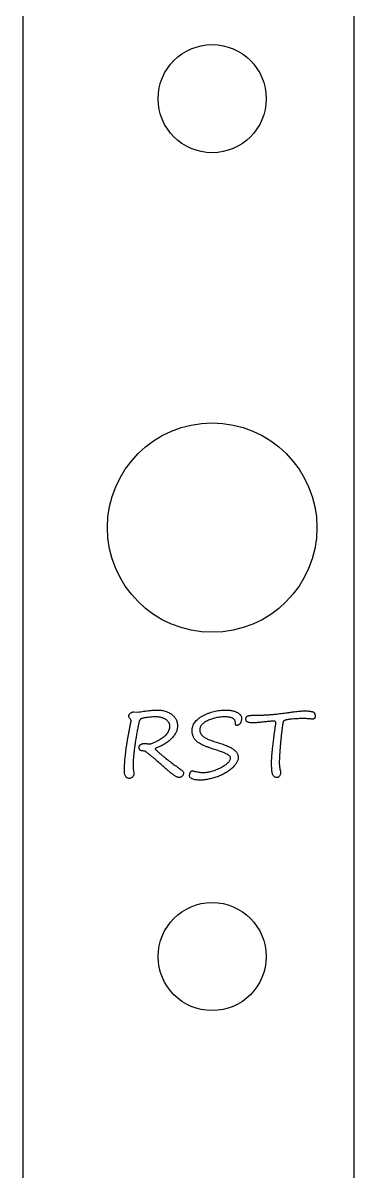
# Model space of a CAD drawing. Extents: x 544 to 554, y 428 to 557.
# Drawn here: x 544.3 to 554.1, y 492.69 to 526.69 of the extents above; entities that cross this region are included whole.
import ezdxf

# ---------------------------------------------------------------- set-up
doc = ezdxf.new("R2010")
doc.units = 0
doc.layers.get('0').update_dxf_attribs({"linetype": 'CONTINUOUS'})

msp = doc.modelspace()

# ---------------------------------------------------------------- linework, layer by layer
at = {"color": 7, "linetype": 'CONTINUOUS'}
for p, q in [((544.303, 553.693), (544.303, 431.693)), ((554.103, 431.693), (554.103, 553.693)), ((547.581, 506.288), (547.693, 506.278))]:
    msp.add_line(p, q, dxfattribs=at)
for centre, radius in [((549.903, 524.443), 1.6), ((549.903, 511.743), 3.1), ((549.903, 499.043), 1.6)]:
    msp.add_circle(centre, radius, dxfattribs=at)
for points, knots in [([(547.434, 506.163), (547.435, 506.171), (547.436, 506.188), (547.447, 506.211), (547.464, 506.233), (547.486, 506.251), (547.51, 506.268), (547.535, 506.279), (547.558, 506.287), (547.574, 506.288), (547.581, 506.288)], [0, 0, 0, 0, 0.118027, 0.23727, 0.36378, 0.507132, 0.651659, 0.780888, 0.895544, 1, 1, 1, 1]), ([(547.496, 506.051), (547.486, 506.063), (547.47, 506.086), (547.451, 506.118), (547.438, 506.142), (547.435, 506.157), (547.434, 506.163)], [0, 0, 0, 0, 0.36573, 0.651784, 0.861651, 1, 1, 1, 1]), ([(547.693, 506.278), (547.725, 506.283), (547.785, 506.293), (547.873, 506.306), (547.954, 506.317), (548.028, 506.326), (548.096, 506.333), (548.157, 506.338), (548.212, 506.341), (548.246, 506.342), (548.263, 506.342)], [0, 0, 0, 0, 0.166279, 0.321122, 0.463867, 0.594537, 0.713164, 0.820475, 0.915805, 1, 1, 1, 1]), ([(548.263, 506.342), (548.285, 506.342), (548.33, 506.341), (548.395, 506.335), (548.456, 506.325), (548.514, 506.31), (548.569, 506.291), (548.619, 506.268), (548.667, 506.241), (548.71, 506.21), (548.749, 506.176), (548.783, 506.139), (548.813, 506.101), (548.836, 506.06), (548.855, 506.017), (548.868, 505.972), (548.876, 505.924), (548.877, 505.892), (548.877, 505.876)], [0, 0, 0, 0, 0.079372, 0.154483, 0.22656, 0.295633, 0.362056, 0.426503, 0.489358, 0.551466, 0.611908, 0.669663, 0.725338, 0.779775, 0.833791, 0.887777, 0.943043, 1, 1, 1, 1]), ([(549.308, 505.727), (549.309, 505.75), (549.311, 505.794), (549.326, 505.859), (549.351, 505.921), (549.387, 505.979), (549.433, 506.033), (549.488, 506.084), (549.553, 506.131), (549.628, 506.174), (549.707, 506.213), (549.788, 506.247), (549.871, 506.277), (549.954, 506.3), (550.038, 506.319), (550.123, 506.332), (550.209, 506.34), (550.267, 506.342), (550.296, 506.342)], [0, 0, 0, 0, 0.052908, 0.104544, 0.156177, 0.208811, 0.263879, 0.322516, 0.385577, 0.453594, 0.523816, 0.593209, 0.661425, 0.729498, 0.796882, 0.864382, 0.932006, 1, 1, 1, 1]), ([(550.296, 506.342), (550.315, 506.342), (550.351, 506.342), (550.404, 506.338), (550.453, 506.332), (550.5, 506.324), (550.542, 506.313), (550.582, 506.3), (550.618, 506.285), (550.651, 506.267), (550.68, 506.248), (550.706, 506.228), (550.727, 506.208), (550.745, 506.187), (550.759, 506.166), (550.768, 506.144), (550.775, 506.122), (550.776, 506.106), (550.776, 506.099)], [0, 0, 0, 0, 0.095868, 0.186519, 0.271497, 0.351067, 0.426208, 0.497286, 0.564112, 0.62784, 0.687376, 0.742195, 0.79233, 0.838308, 0.881743, 0.922247, 0.961379, 1, 1, 1, 1]), ([(550.903, 506.08), (550.903, 506.09), (550.904, 506.108), (550.912, 506.132), (550.926, 506.152), (550.943, 506.164), (550.961, 506.171), (550.98, 506.175), (551.004, 506.18), (551.034, 506.183), (551.069, 506.186), (551.11, 506.188), (551.155, 506.189), (551.188, 506.19), (551.205, 506.19)], [0, 0, 0, 0, 0.080138, 0.14925, 0.213528, 0.277807, 0.317584, 0.371651, 0.44046, 0.523005, 0.619472, 0.73216, 0.858995, 1, 1, 1, 1]), ([(551.205, 506.19), (551.248, 506.191), (551.332, 506.192), (551.454, 506.196), (551.57, 506.202), (551.663, 506.209), (551.739, 506.217), (551.803, 506.223), (551.874, 506.232), (551.951, 506.241), (552.036, 506.252), (552.128, 506.264), (552.227, 506.278), (552.296, 506.288), (552.331, 506.293)], [0, 0, 0, 0, 0.1138922, 0.2222382, 0.3243932, 0.4207363, 0.4709281, 0.5271341, 0.5900915, 0.6590699, 0.7348083, 0.8169175, 0.9050995, 1, 1, 1, 1]), ([(552.331, 506.293), (552.359, 506.297), (552.413, 506.304), (552.493, 506.311), (552.571, 506.316), (552.623, 506.316), (552.648, 506.317)], [0, 0, 0, 0, 0.260767, 0.514404, 0.759855, 1, 1, 1, 1]), ([(552.648, 506.317), (552.673, 506.316), (552.721, 506.316), (552.78, 506.309), (552.823, 506.303), (552.85, 506.298), (552.872, 506.293), (552.889, 506.289), (552.904, 506.282), (552.917, 506.271), (552.927, 506.255), (552.936, 506.238), (552.943, 506.219), (552.949, 506.202), (552.952, 506.187), (552.953, 506.178), (552.953, 506.174)], [0, 0, 0, 0, 0.194557, 0.380706, 0.465855, 0.537659, 0.596198, 0.64162, 0.681149, 0.723222, 0.771696, 0.826574, 0.881224, 0.928249, 0.967613, 1, 1, 1, 1]), ([(552.953, 506.174), (552.953, 506.166), (552.953, 506.152), (552.949, 506.131), (552.945, 506.114), (552.937, 506.099), (552.928, 506.088), (552.916, 506.08), (552.902, 506.075), (552.892, 506.075), (552.886, 506.074)], [0, 0, 0, 0, 0.171863, 0.322045, 0.455518, 0.570016, 0.677301, 0.778161, 0.883053, 1, 1, 1, 1]), ([(547.308, 504.544), (547.308, 504.567), (547.308, 504.614), (547.31, 504.685), (547.314, 504.759), (547.319, 504.836), (547.326, 504.915), (547.334, 504.997), (547.343, 505.082), (547.355, 505.17), (547.367, 505.261), (547.381, 505.354), (547.397, 505.45), (547.413, 505.549), (547.432, 505.651), (547.452, 505.755), (547.472, 505.863), (547.488, 505.935), (547.496, 505.971)], [0, 0, 0, 0, 0.047464, 0.096865, 0.148241, 0.201582, 0.2569, 0.314253, 0.373603, 0.43499, 0.498387, 0.563881, 0.631399, 0.700946, 0.772621, 0.846335, 0.922091, 1, 1, 1, 1]), ([(547.504, 506.026), (547.503, 506.03), (547.502, 506.038), (547.498, 506.046), (547.496, 506.051)], [0, 0, 0, 0, 0.392894, 1, 1, 1, 1]), ([(547.496, 505.971), (547.497, 505.978), (547.499, 505.991), (547.502, 506.007), (547.503, 506.018), (547.504, 506.024), (547.504, 506.026)], [0, 0, 0, 0, 0.3821952, 0.6779006, 0.8860268, 1, 1, 1, 1]), ([(548.242, 506.14), (548.198, 506.139), (548.109, 506.137), (548.001, 506.125), (547.921, 506.113), (547.872, 506.105), (547.836, 506.097), (547.81, 506.09), (547.79, 506.08), (547.774, 506.065), (547.76, 506.045), (547.75, 506.024), (547.742, 506), (547.735, 505.975), (547.727, 505.943), (547.718, 505.902), (547.709, 505.855), (547.697, 505.799), (547.686, 505.736), (547.669, 505.643), (547.649, 505.524), (547.626, 505.382), (547.607, 505.244), (547.593, 505.132), (547.583, 505.046), (547.578, 504.987), (547.572, 504.932), (547.568, 504.881), (547.565, 504.835), (547.563, 504.793), (547.561, 504.756), (547.561, 504.733), (547.561, 504.721)], [0, 0, 0, 0, 0.071832, 0.144222, 0.177164, 0.203691, 0.223822, 0.23745, 0.24809, 0.259609, 0.272688, 0.287734, 0.297898, 0.311938, 0.330285, 0.352435, 0.378911, 0.409506, 0.444178, 0.482933, 0.56336, 0.641219, 0.716738, 0.789724, 0.824439, 0.856742, 0.886658, 0.913957, 0.939087, 0.961838, 0.981999, 1, 1, 1, 1]), ([(548.039, 505.34), (548.048, 505.341), (548.069, 505.342), (548.102, 505.35), (548.14, 505.363), (548.183, 505.38), (548.229, 505.402), (548.281, 505.429), (548.337, 505.461), (548.397, 505.497), (548.455, 505.535), (548.506, 505.577), (548.551, 505.621), (548.587, 505.667), (548.615, 505.714), (548.635, 505.763), (548.647, 505.814), (548.649, 505.849), (548.649, 505.867)], [0, 0, 0, 0, 0.033127, 0.072615, 0.118433, 0.171733, 0.23162, 0.299295, 0.374251, 0.456737, 0.539651, 0.61656, 0.687888, 0.754844, 0.818146, 0.879024, 0.939304, 1, 1, 1, 1]), ([(548.649, 505.867), (548.649, 505.876), (548.648, 505.894), (548.643, 505.921), (548.634, 505.947), (548.621, 505.971), (548.605, 505.995), (548.585, 506.018), (548.561, 506.039), (548.535, 506.06), (548.505, 506.078), (548.473, 506.095), (548.44, 506.109), (548.404, 506.12), (548.366, 506.129), (548.327, 506.135), (548.285, 506.139), (548.257, 506.139), (548.242, 506.14)], [0, 0, 0, 0, 0.051279, 0.101148, 0.150841, 0.201491, 0.25459, 0.309993, 0.368435, 0.430985, 0.496049, 0.561734, 0.628902, 0.697994, 0.769247, 0.842524, 0.919594, 1, 1, 1, 1]), ([(548.877, 505.876), (548.877, 505.859), (548.876, 505.826), (548.867, 505.776), (548.853, 505.728), (548.834, 505.68), (548.808, 505.633), (548.777, 505.586), (548.741, 505.541), (548.699, 505.496), (548.654, 505.454), (548.605, 505.413), (548.553, 505.374), (548.499, 505.338), (548.441, 505.305), (548.381, 505.274), (548.318, 505.245), (548.274, 505.228), (548.252, 505.219)], [0, 0, 0, 0, 0.0519939, 0.1038112, 0.1565008, 0.2099056, 0.2655764, 0.323285, 0.3839632, 0.4475177, 0.5131006, 0.5792004, 0.6460294, 0.7141366, 0.7833869, 0.8537776, 0.9258625, 1, 1, 1, 1]), ([(550.278, 506.14), (550.254, 506.139), (550.208, 506.139), (550.14, 506.133), (550.073, 506.125), (550.008, 506.112), (549.945, 506.096), (549.883, 506.077), (549.823, 506.055), (549.766, 506.028), (549.713, 506), (549.666, 505.97), (549.626, 505.939), (549.593, 505.906), (549.567, 505.871), (549.549, 505.835), (549.538, 505.797), (549.536, 505.771), (549.535, 505.758)], [0, 0, 0, 0, 0.0771878, 0.1532882, 0.2275773, 0.3007571, 0.3730687, 0.4443441, 0.5155209, 0.5863526, 0.6540294, 0.7155693, 0.7714459, 0.8226024, 0.869699, 0.9144062, 0.9572873, 1, 1, 1, 1]), ([(550.599, 505.886), (550.598, 505.9), (550.598, 505.927), (550.594, 505.964), (550.587, 505.998), (550.577, 506.027), (550.564, 506.052), (550.548, 506.073), (550.529, 506.089), (550.499, 506.105), (550.457, 506.119), (550.402, 506.131), (550.342, 506.138), (550.299, 506.139), (550.278, 506.14)], [0, 0, 0, 0, 0.086491, 0.1652104, 0.2359227, 0.2994369, 0.3572495, 0.4106005, 0.4619388, 0.5135076, 0.6207607, 0.7371829, 0.8632718, 1, 1, 1, 1]), ([(550.776, 506.099), (550.775, 506.091), (550.774, 506.072), (550.769, 506.043), (550.759, 506.008), (550.75, 505.976), (550.739, 505.951), (550.727, 505.933), (550.713, 505.919), (550.695, 505.907), (550.675, 505.898), (550.652, 505.891), (550.626, 505.887), (550.608, 505.887), (550.599, 505.886)], [0, 0, 0, 0, 0.078082, 0.173633, 0.288135, 0.419936, 0.488509, 0.553615, 0.617525, 0.683342, 0.753572, 0.828239, 0.910794, 1, 1, 1, 1]), ([(550.917, 506.01), (550.913, 506.02), (550.904, 506.043), (550.903, 506.067), (550.903, 506.08)], [0, 0, 0, 0, 0.465258, 1, 1, 1, 1]), ([(551.106, 505.962), (551.094, 505.963), (551.072, 505.963), (551.04, 505.965), (551.012, 505.969), (550.987, 505.974), (550.965, 505.98), (550.946, 505.989), (550.929, 505.998), (550.921, 506.006), (550.917, 506.01)], [0, 0, 0, 0, 0.174802, 0.334118, 0.478213, 0.605959, 0.722179, 0.824408, 0.917044, 1, 1, 1, 1]), ([(551.43, 505.989), (551.412, 505.987), (551.377, 505.983), (551.326, 505.977), (551.279, 505.973), (551.237, 505.969), (551.198, 505.966), (551.164, 505.964), (551.133, 505.963), (551.115, 505.962), (551.106, 505.962)], [0, 0, 0, 0, 0.1698758, 0.3263328, 0.4703331, 0.6008051, 0.7202784, 0.8261643, 0.9197959, 1, 1, 1, 1]), ([(551.739, 506.013), (551.731, 506.013), (551.715, 506.013), (551.688, 506.011), (551.656, 506.009), (551.62, 506.007), (551.579, 506.003), (551.534, 505.999), (551.483, 505.994), (551.448, 505.991), (551.43, 505.989)], [0, 0, 0, 0, 0.072834, 0.159795, 0.262202, 0.37999, 0.512083, 0.659677, 0.822654, 1, 1, 1, 1]), ([(551.662, 504.782), (551.662, 504.795), (551.662, 504.822), (551.664, 504.865), (551.666, 504.912), (551.669, 504.963), (551.674, 505.019), (551.679, 505.079), (551.685, 505.144), (551.692, 505.213), (551.701, 505.286), (551.709, 505.363), (551.719, 505.445), (551.73, 505.531), (551.741, 505.621), (551.755, 505.716), (551.768, 505.815), (551.778, 505.882), (551.783, 505.917)], [0, 0, 0, 0, 0.033603, 0.071386, 0.112661, 0.157779, 0.20677, 0.259616, 0.316318, 0.376914, 0.44141, 0.509388, 0.581614, 0.657407, 0.737367, 0.820943, 0.908685, 1, 1, 1, 1]), ([(551.789, 505.964), (551.788, 505.971), (551.787, 505.984), (551.778, 506.002), (551.76, 506.012), (551.746, 506.013), (551.739, 506.013)], [0, 0, 0, 0, 0.274361, 0.497867, 0.725639, 1, 1, 1, 1]), ([(551.783, 505.917), (551.784, 505.924), (551.785, 505.935), (551.787, 505.95), (551.788, 505.958), (551.789, 505.963), (551.789, 505.964)], [0, 0, 0, 0, 0.432747, 0.73724, 0.932225, 1, 1, 1, 1]), ([(552.556, 506.089), (552.532, 506.089), (552.482, 506.088), (552.402, 506.085), (552.316, 506.078), (552.241, 506.071), (552.181, 506.065), (552.14, 506.059), (552.105, 506.052), (552.075, 506.045), (552.051, 506.037), (552.031, 506.028), (552.017, 506.018), (552.009, 506.008), (552.006, 505.998), (552.003, 505.988), (552, 505.974), (551.997, 505.956), (551.992, 505.936), (551.989, 505.911), (551.984, 505.884), (551.981, 505.853), (551.976, 505.819), (551.971, 505.781), (551.967, 505.74), (551.961, 505.696), (551.956, 505.648), (551.95, 505.597), (551.944, 505.543), (551.937, 505.467), (551.927, 505.374), (551.917, 505.266), (551.909, 505.166), (551.902, 505.073), (551.896, 504.989), (551.893, 504.911), (551.89, 504.841), (551.89, 504.798), (551.89, 504.777)], [0, 0, 0, 0, 0.0400293, 0.0840561, 0.1321257, 0.1844489, 0.2101183, 0.2330081, 0.2527181, 0.2697325, 0.2841279, 0.2958329, 0.3051135, 0.3125027, 0.3167499, 0.3229427, 0.3308381, 0.3406728, 0.3523177, 0.3658775, 0.381243, 0.3985365, 0.4178499, 0.4389075, 0.4617116, 0.486507, 0.5132938, 0.541829, 0.5723555, 0.6046315, 0.6689427, 0.7290108, 0.7848397, 0.8364346, 0.8835962, 0.9267442, 0.9654711, 1, 1, 1, 1]), ([(552.766, 506.083), (552.752, 506.084), (552.722, 506.086), (552.672, 506.088), (552.617, 506.089), (552.577, 506.089), (552.556, 506.089)], [0, 0, 0, 0, 0.201799, 0.43535, 0.700764, 1, 1, 1, 1]), ([(552.886, 506.074), (552.878, 506.074), (552.861, 506.075), (552.833, 506.076), (552.801, 506.079), (552.778, 506.081), (552.766, 506.083)], [0, 0, 0, 0, 0.200114, 0.433372, 0.700053, 1, 1, 1, 1]), ([(549.932, 505.188), (549.898, 505.199), (549.833, 505.221), (549.741, 505.255), (549.66, 505.288), (549.589, 505.321), (549.528, 505.354), (549.477, 505.387), (549.436, 505.419), (549.406, 505.453), (549.383, 505.486), (549.363, 505.52), (549.346, 505.553), (549.332, 505.587), (549.321, 505.622), (549.314, 505.657), (549.309, 505.692), (549.308, 505.716), (549.308, 505.727)], [0, 0, 0, 0, 0.12026, 0.230057, 0.328536, 0.41628, 0.494123, 0.561447, 0.619459, 0.668771, 0.713342, 0.756721, 0.798596, 0.839798, 0.880221, 0.920171, 0.960023, 1, 1, 1, 1]), ([(549.535, 505.758), (549.536, 505.749), (549.536, 505.731), (549.541, 505.704), (549.549, 505.677), (549.56, 505.652), (549.574, 505.628), (549.592, 505.604), (549.612, 505.582), (549.636, 505.56), (549.666, 505.538), (549.702, 505.517), (549.746, 505.495), (549.797, 505.472), (549.855, 505.449), (549.921, 505.425), (549.994, 505.4), (550.045, 505.385), (550.072, 505.377)], [0, 0, 0, 0, 0.03934, 0.078083, 0.116777, 0.155234, 0.19546, 0.23597, 0.279261, 0.324137, 0.375084, 0.434743, 0.503999, 0.583358, 0.672232, 0.771268, 0.880742, 1, 1, 1, 1]), ([(547.738, 505.231), (547.738, 505.239), (547.739, 505.255), (547.749, 505.278), (547.764, 505.3), (547.785, 505.318), (547.809, 505.335), (547.836, 505.347), (547.866, 505.353), (547.886, 505.354), (547.896, 505.355)], [0, 0, 0, 0, 0.10967, 0.217802, 0.333254, 0.460873, 0.593638, 0.726391, 0.860269, 1, 1, 1, 1]), ([(547.899, 505.127), (547.885, 505.128), (547.86, 505.129), (547.826, 505.133), (547.797, 505.141), (547.775, 505.15), (547.758, 505.164), (547.746, 505.183), (547.739, 505.206), (547.738, 505.222), (547.738, 505.231)], [0, 0, 0, 0, 0.186135, 0.344478, 0.476994, 0.583537, 0.678189, 0.773201, 0.878717, 1, 1, 1, 1]), ([(547.896, 505.355), (547.9, 505.355), (547.91, 505.354), (547.926, 505.353), (547.945, 505.351), (547.959, 505.349), (547.967, 505.348)], [0, 0, 0, 0, 0.178931, 0.408688, 0.679041, 1, 1, 1, 1]), ([(547.967, 505.348), (547.974, 505.347), (547.988, 505.345), (548.008, 505.342), (548.024, 505.34), (548.034, 505.34), (548.039, 505.34)], [0, 0, 0, 0, 0.320269, 0.589638, 0.819851, 1, 1, 1, 1]), ([(548.252, 505.219), (548.247, 505.217), (548.238, 505.213), (548.228, 505.206), (548.22, 505.198), (548.219, 505.192), (548.219, 505.19)], [0, 0, 0, 0, 0.3509104, 0.6206023, 0.8324434, 1, 1, 1, 1]), ([(548.219, 505.19), (548.22, 505.187), (548.224, 505.178), (548.239, 505.163), (548.26, 505.142), (548.29, 505.115), (548.327, 505.081), (548.374, 505.041), (548.43, 504.995), (548.513, 504.926), (548.621, 504.84), (548.748, 504.743), (548.871, 504.655), (548.951, 504.601), (548.99, 504.574)], [0, 0, 0, 0, 0.010197, 0.030068, 0.060613, 0.101375, 0.152927, 0.215052, 0.288028, 0.371301, 0.543519, 0.705595, 0.857778, 1, 1, 1, 1]), ([(550.447, 504.92), (550.446, 504.93), (550.444, 504.95), (550.425, 504.977), (550.398, 505.003), (550.367, 505.024), (550.334, 505.041), (550.301, 505.057), (550.259, 505.074), (550.209, 505.093), (550.151, 505.114), (550.086, 505.138), (550.011, 505.162), (549.959, 505.179), (549.932, 505.188)], [0, 0, 0, 0, 0.046178, 0.0984, 0.160253, 0.235044, 0.282706, 0.344489, 0.419364, 0.507664, 0.609816, 0.726301, 0.856078, 1, 1, 1, 1]), ([(550.072, 505.377), (550.099, 505.369), (550.149, 505.353), (550.222, 505.329), (550.289, 505.304), (550.35, 505.279), (550.405, 505.255), (550.455, 505.23), (550.498, 505.204), (550.536, 505.178), (550.569, 505.152), (550.597, 505.124), (550.621, 505.095), (550.641, 505.065), (550.656, 505.033), (550.667, 504.999), (550.674, 504.965), (550.674, 504.941), (550.675, 504.93)], [0, 0, 0, 0, 0.102614, 0.198338, 0.287086, 0.369116, 0.444354, 0.513588, 0.575904, 0.632653, 0.684858, 0.734013, 0.780598, 0.825179, 0.868843, 0.912342, 0.955561, 1, 1, 1, 1]), ([(548.336, 504.775), (548.32, 504.789), (548.289, 504.817), (548.244, 504.856), (548.202, 504.893), (548.163, 504.927), (548.126, 504.959), (548.092, 504.987), (548.061, 505.013), (548.032, 505.037), (548.006, 505.057), (547.983, 505.076), (547.962, 505.091), (547.944, 505.103), (547.929, 505.114), (547.917, 505.12), (547.907, 505.125), (547.901, 505.127), (547.899, 505.127)], [0, 0, 0, 0, 0.113088, 0.219753, 0.31894, 0.411713, 0.498, 0.576893, 0.6493, 0.714776, 0.773877, 0.8265, 0.871801, 0.910641, 0.942635, 0.96846, 0.98703, 1, 1, 1, 1]), ([(550.675, 504.93), (550.674, 504.917), (550.673, 504.892), (550.664, 504.854), (550.648, 504.815), (550.627, 504.776), (550.599, 504.736), (550.566, 504.695), (550.526, 504.654), (550.482, 504.612), (550.432, 504.572), (550.381, 504.532), (550.326, 504.497), (550.269, 504.463), (550.21, 504.432), (550.148, 504.404), (550.083, 504.377), (550.017, 504.354), (549.951, 504.334), (549.887, 504.316), (549.825, 504.301), (549.766, 504.288), (549.71, 504.279), (549.656, 504.271), (549.604, 504.267), (549.571, 504.267), (549.554, 504.266)], [0, 0, 0, 0, 0.026576, 0.054617, 0.084383, 0.116355, 0.151181, 0.188843, 0.229921, 0.274436, 0.320732, 0.367311, 0.414375, 0.461739, 0.509875, 0.559052, 0.608856, 0.659821, 0.710164, 0.758111, 0.803825, 0.847215, 0.888498, 0.927839, 0.964962, 1, 1, 1, 1]), ([(549.639, 504.494), (549.66, 504.494), (549.702, 504.495), (549.766, 504.503), (549.831, 504.514), (549.896, 504.531), (549.963, 504.552), (550.031, 504.578), (550.099, 504.608), (550.167, 504.642), (550.231, 504.677), (550.288, 504.714), (550.336, 504.749), (550.376, 504.785), (550.408, 504.818), (550.43, 504.853), (550.444, 504.887), (550.446, 504.91), (550.447, 504.92)], [0, 0, 0, 0, 0.0648851, 0.1313662, 0.1997108, 0.2694808, 0.3417723, 0.416844, 0.4943865, 0.5747696, 0.6528531, 0.7226316, 0.7848455, 0.8394755, 0.8871208, 0.9290126, 0.9660483, 1, 1, 1, 1]), ([(547.45, 504.317), (547.439, 504.317), (547.418, 504.319), (547.387, 504.33), (547.362, 504.348), (547.341, 504.374), (547.326, 504.407), (547.315, 504.447), (547.309, 504.493), (547.308, 504.526), (547.308, 504.544)], [0, 0, 0, 0, 0.111564, 0.213153, 0.313144, 0.418939, 0.536278, 0.669308, 0.823622, 1, 1, 1, 1]), ([(547.561, 504.721), (547.561, 504.706), (547.561, 504.676), (547.564, 504.633), (547.568, 504.593), (547.572, 504.567), (547.574, 504.555)], [0, 0, 0, 0, 0.276678, 0.537292, 0.777266, 1, 1, 1, 1]), ([(547.574, 504.555), (547.576, 504.544), (547.579, 504.523), (547.584, 504.493), (547.585, 504.466), (547.586, 504.449), (547.586, 504.442)], [0, 0, 0, 0, 0.298705, 0.561545, 0.798401, 1, 1, 1, 1]), ([(548.93, 504.342), (548.923, 504.343), (548.908, 504.343), (548.884, 504.351), (548.858, 504.361), (548.829, 504.376), (548.797, 504.395), (548.762, 504.419), (548.724, 504.446), (548.669, 504.489), (548.599, 504.547), (548.513, 504.62), (548.424, 504.696), (548.366, 504.749), (548.336, 504.775)], [0, 0, 0, 0, 0.0278229, 0.0603812, 0.0988539, 0.1429183, 0.1930647, 0.2494926, 0.3124588, 0.3819197, 0.5291533, 0.6818394, 0.8381625, 1, 1, 1, 1]), ([(549.054, 504.469), (549.054, 504.462), (549.053, 504.447), (549.044, 504.425), (549.03, 504.404), (549.012, 504.384), (548.991, 504.366), (548.97, 504.353), (548.95, 504.344), (548.936, 504.343), (548.93, 504.342)], [0, 0, 0, 0, 0.110771, 0.230087, 0.361689, 0.511391, 0.658373, 0.785983, 0.899491, 1, 1, 1, 1]), ([(548.99, 504.574), (549, 504.568), (549.018, 504.555), (549.039, 504.529), (549.052, 504.5), (549.054, 504.479), (549.054, 504.469)], [0, 0, 0, 0, 0.274488, 0.519849, 0.756627, 1, 1, 1, 1]), ([(549.232, 504.394), (549.232, 504.401), (549.233, 504.416), (549.237, 504.438), (549.245, 504.463), (549.255, 504.489), (549.266, 504.512), (549.279, 504.53), (549.292, 504.542), (549.301, 504.544), (549.306, 504.545)], [0, 0, 0, 0, 0.117031, 0.247296, 0.392808, 0.556985, 0.712532, 0.834617, 0.925407, 1, 1, 1, 1]), ([(549.306, 504.545), (549.315, 504.544), (549.333, 504.543), (549.35, 504.539), (549.359, 504.537)], [0, 0, 0, 0, 0.4883, 1, 1, 1, 1]), ([(549.359, 504.537), (549.383, 504.53), (549.429, 504.517), (549.499, 504.504), (549.569, 504.496), (549.616, 504.495), (549.639, 504.494)], [0, 0, 0, 0, 0.256816, 0.50789, 0.756025, 1, 1, 1, 1]), ([(551.821, 504.342), (551.81, 504.343), (551.788, 504.345), (551.757, 504.358), (551.73, 504.38), (551.709, 504.404), (551.695, 504.431), (551.686, 504.459), (551.679, 504.495), (551.673, 504.538), (551.668, 504.588), (551.664, 504.646), (551.663, 504.712), (551.662, 504.758), (551.662, 504.782)], [0, 0, 0, 0, 0.064173, 0.126376, 0.192457, 0.265373, 0.310282, 0.366757, 0.43726, 0.521701, 0.619551, 0.731669, 0.858961, 1, 1, 1, 1]), ([(551.929, 504.496), (551.928, 504.486), (551.928, 504.467), (551.922, 504.439), (551.911, 504.413), (551.898, 504.389), (551.881, 504.369), (551.863, 504.354), (551.842, 504.344), (551.828, 504.343), (551.821, 504.342)], [0, 0, 0, 0, 0.140618, 0.276318, 0.410856, 0.547681, 0.676138, 0.789588, 0.895356, 1, 1, 1, 1]), ([(551.89, 504.777), (551.89, 504.758), (551.891, 504.719), (551.898, 504.659), (551.909, 504.594), (551.918, 504.55), (551.924, 504.528)], [0, 0, 0, 0, 0.223037, 0.46295, 0.722299, 1, 1, 1, 1]), ([(551.924, 504.528), (551.925, 504.521), (551.927, 504.51), (551.928, 504.499), (551.929, 504.496)], [0, 0, 0, 0, 0.669046, 1, 1, 1, 1]), ([(547.586, 504.442), (547.586, 504.435), (547.584, 504.421), (547.576, 504.4), (547.562, 504.379), (547.544, 504.359), (547.523, 504.34), (547.499, 504.327), (547.475, 504.319), (547.459, 504.317), (547.45, 504.317)], [0, 0, 0, 0, 0.101811, 0.211998, 0.334873, 0.476458, 0.619541, 0.751517, 0.876601, 1, 1, 1, 1]), ([(549.554, 504.266), (549.53, 504.267), (549.483, 504.267), (549.418, 504.274), (549.362, 504.285), (549.316, 504.301), (549.279, 504.319), (549.253, 504.342), (549.235, 504.367), (549.233, 504.385), (549.232, 504.394)], [0, 0, 0, 0, 0.198445, 0.373444, 0.524283, 0.653737, 0.762777, 0.852497, 0.927995, 1, 1, 1, 1])]:
    msp.add_open_spline(points, degree=3, knots=knots, dxfattribs=at)

doc.saveas('drawing.dxf')
